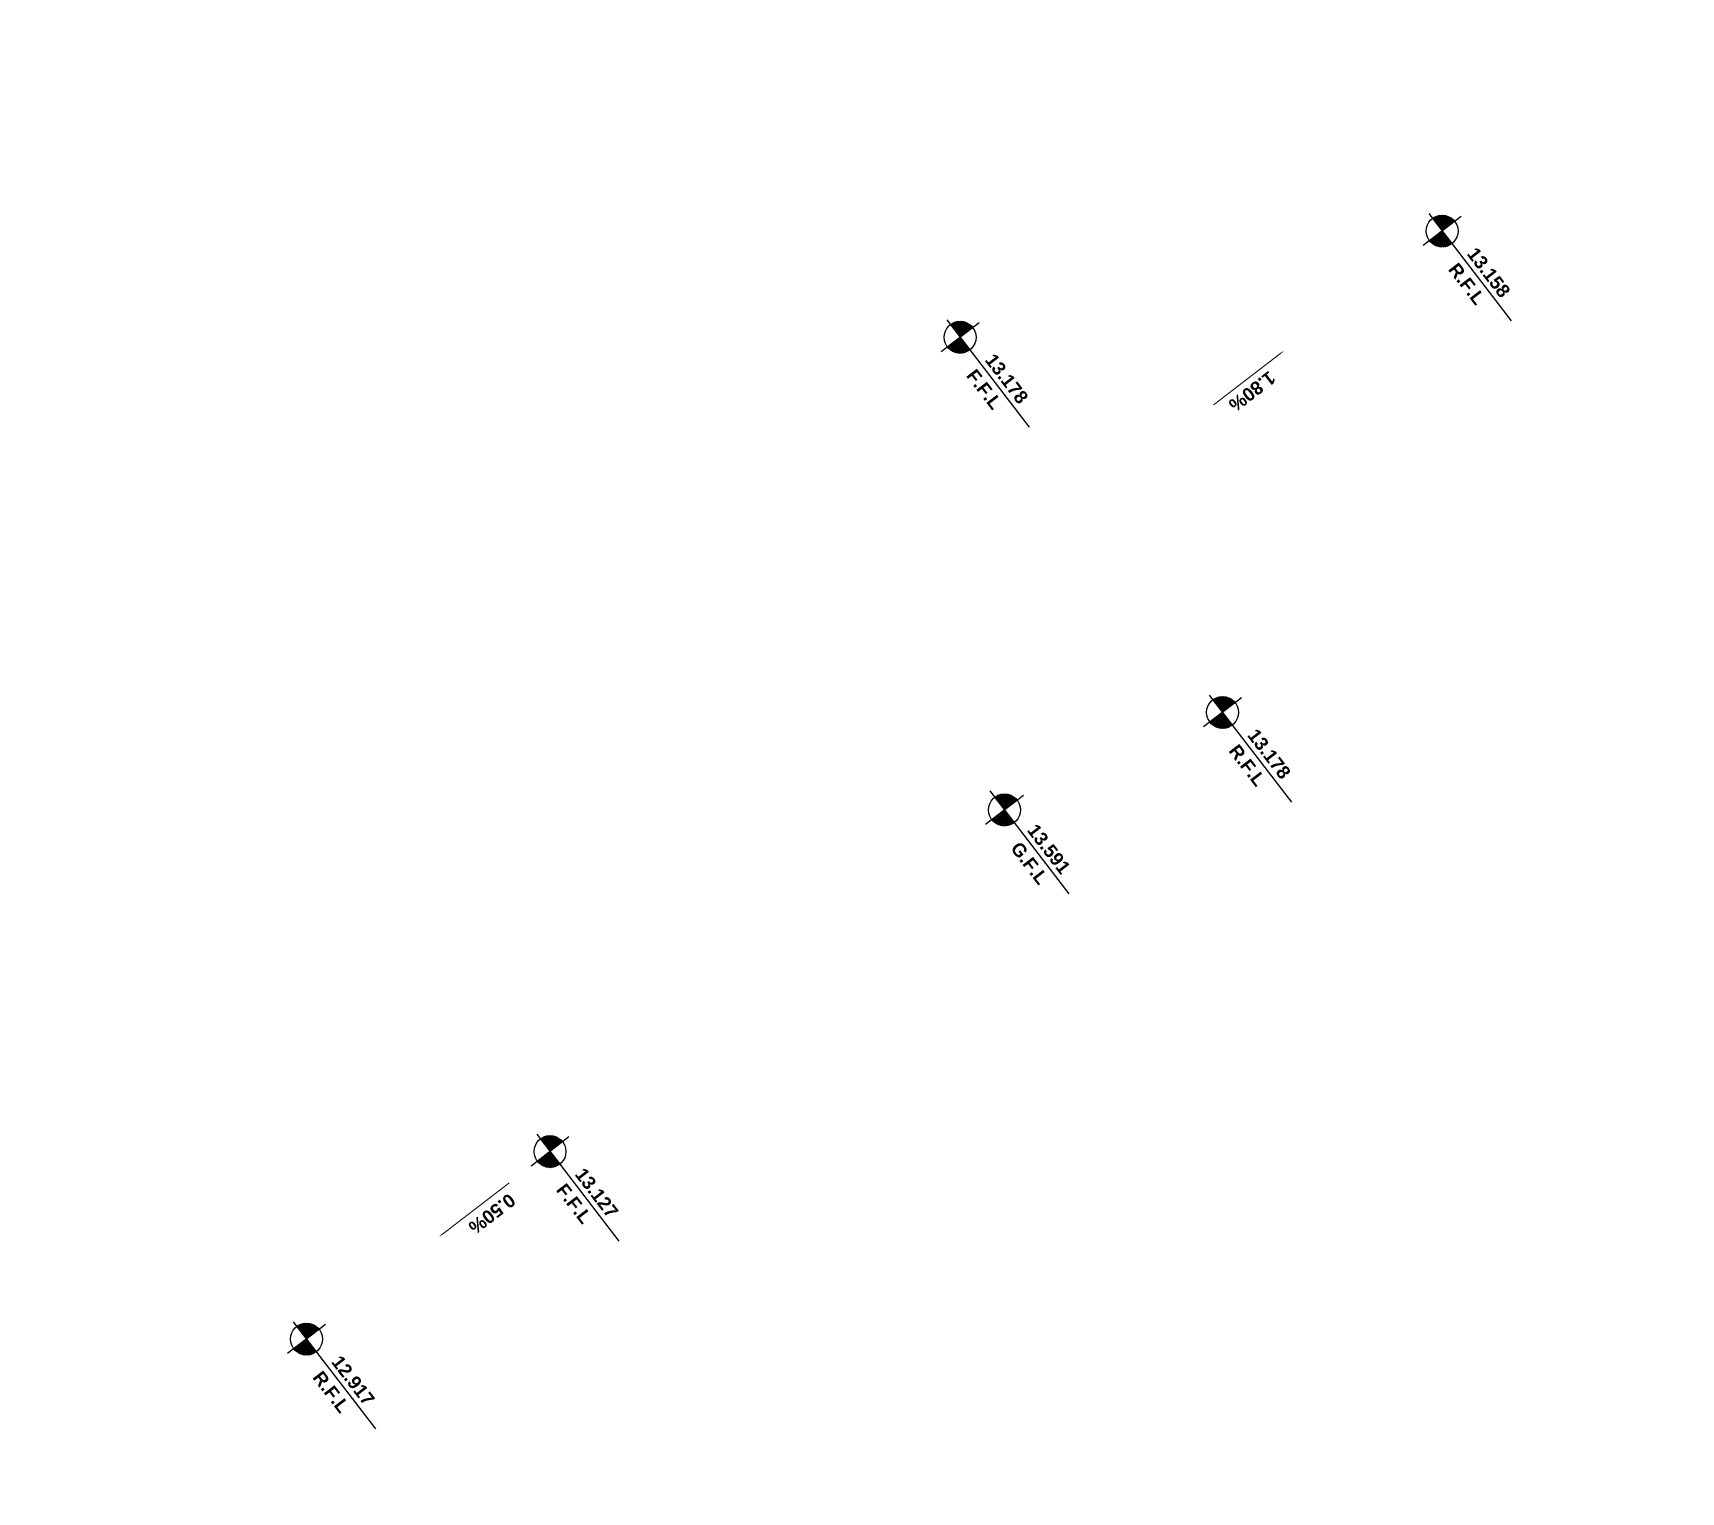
# Model space of a CAD drawing. Extents: x 406735 to 407516, y 2905844 to 2906372.
# Drawn here: x 407021.85 to 407052.93, y 2906153.11 to 2906180.62 of the extents above; entities that cross this region are included whole.
import ezdxf
from ezdxf.enums import TextEntityAlignment as Align

# ---------------------------------------------------------------- set-up
doc = ezdxf.new("R2010")
doc.units = 0
doc.layers.add('L-ANNO-TEXT', color=50, linetype='Continuous')
doc.styles.add('DIM-2_$0$DIM&GRADING 44$0$EN-SB', font='swissb.ttf')
pattern_1 = [(270, (-3.513183, 30.472389), (0.01875, -2e-18), [])]
pattern_2 = [(270, (-7.463104, 22.042889), (0.01875, -2e-18), [])]
pattern_3 = [(270, (-7e-11, 6.555696), (0.01875, -2e-18), [])]
pattern_4 = [(270, (0.005647, 0.758988), (0.01875, -2e-18), [])]
pattern_5 = [(270, (0.11373, 17.277244), (0.01875, -2e-18), [])]
pattern_6 = [(270, (1.161896, 21.658247), (0.01875, -2e-18), [])]

# ---------------------------------------------------------------- blocks, each defined once
blk = doc.blocks.new('*U12')
h = blk.add_hatch()
h.set_pattern_fill('ANSI31', color=256, scale=0.15, angle=225, style=0)
h.set_pattern_definition(pattern_1)
edge = h.paths.add_edge_path()
edge.add_line((-3.813, 30.472), (-3.513, 30.472))
edge.add_line((-3.513, 30.472), (-3.513, 30.772))
edge.add_ellipse((-3.513, 30.472), major_axis=(-0.212, -0.212), ratio=1, start_angle=225, end_angle=315)
h = blk.add_hatch()
h.set_pattern_fill('ANSI31', color=256, scale=0.15, angle=225, style=0)
h.set_pattern_definition(pattern_1)
edge = h.paths.add_edge_path()
edge.add_ellipse((-3.513, 30.472), major_axis=(-0.212, -0.212), ratio=1, start_angle=45, end_angle=135)
edge.add_line((-3.213, 30.472), (-3.513, 30.472))
edge.add_line((-3.513, 30.472), (-3.513, 30.172))
h = blk.add_hatch()
h.set_pattern_fill('ANSI31', color=256, scale=0.15, angle=225, style=0)
h.set_pattern_definition(pattern_2)
edge = h.paths.add_edge_path()
edge.add_line((-7.763, 22.043), (-7.463, 22.043))
edge.add_line((-7.463, 22.043), (-7.463, 22.343))
edge.add_ellipse((-7.463, 22.043), major_axis=(-0.212, -0.212), ratio=1, start_angle=225, end_angle=315)
h = blk.add_hatch()
h.set_pattern_fill('ANSI31', color=256, scale=0.15, angle=225, style=0)
h.set_pattern_definition(pattern_2)
edge = h.paths.add_edge_path()
edge.add_ellipse((-7.463, 22.043), major_axis=(-0.212, -0.212), ratio=1, start_angle=45, end_angle=135)
edge.add_line((-7.163, 22.043), (-7.463, 22.043))
edge.add_line((-7.463, 22.043), (-7.463, 21.743))
h = blk.add_hatch()
h.set_pattern_fill('ANSI31', color=256, scale=0.15, angle=225, style=0)
h.set_pattern_definition(pattern_6)
edge = h.paths.add_edge_path()
edge.add_line((0.862, 21.658), (1.162, 21.658))
edge.add_line((1.162, 21.658), (1.162, 21.958))
edge.add_ellipse((1.162, 21.658), major_axis=(-0.212, -0.212), ratio=1, start_angle=225, end_angle=315)
h = blk.add_hatch()
h.set_pattern_fill('ANSI31', color=256, scale=0.15, angle=225, style=0)
h.set_pattern_definition(pattern_6)
edge = h.paths.add_edge_path()
edge.add_ellipse((1.162, 21.658), major_axis=(-0.212, -0.212), ratio=1, start_angle=45, end_angle=135)
edge.add_line((1.462, 21.658), (1.162, 21.658))
edge.add_line((1.162, 21.658), (1.162, 21.358))
h = blk.add_hatch()
h.set_pattern_fill('ANSI31', color=256, scale=0.15, angle=225, style=0)
h.set_pattern_definition(pattern_5)
edge = h.paths.add_edge_path()
edge.add_line((-0.186, 17.277), (0.114, 17.277))
edge.add_line((0.114, 17.277), (0.114, 17.577))
edge.add_ellipse((0.114, 17.277), major_axis=(-0.212, -0.212), ratio=1, start_angle=225, end_angle=315)
h = blk.add_hatch()
h.set_pattern_fill('ANSI31', color=256, scale=0.15, angle=225, style=0)
h.set_pattern_definition(pattern_5)
edge = h.paths.add_edge_path()
edge.add_ellipse((0.114, 17.277), major_axis=(-0.212, -0.212), ratio=1, start_angle=45, end_angle=135)
edge.add_line((0.414, 17.277), (0.114, 17.277))
edge.add_line((0.114, 17.277), (0.114, 16.977))
h = blk.add_hatch()
h.set_pattern_fill('ANSI31', color=256, scale=0.15, angle=225, style=0)
h.set_pattern_definition(pattern_3)
edge = h.paths.add_edge_path()
edge.add_line((-0.3, 6.556), (0, 6.556))
edge.add_line((0, 6.556), (0, 6.856))
edge.add_ellipse((0, 6.556), major_axis=(-0.212, -0.212), ratio=1, start_angle=225, end_angle=315)
h = blk.add_hatch()
h.set_pattern_fill('ANSI31', color=256, scale=0.15, angle=225, style=0)
h.set_pattern_definition(pattern_3)
edge = h.paths.add_edge_path()
edge.add_ellipse((0, 6.556), major_axis=(-0.212, -0.212), ratio=1, start_angle=45, end_angle=135)
edge.add_line((0.3, 6.556), (0, 6.556))
edge.add_line((0, 6.556), (0, 6.256))
h = blk.add_hatch()
h.set_pattern_fill('ANSI31', color=256, scale=0.15, angle=225, style=0)
h.set_pattern_definition(pattern_4)
edge = h.paths.add_edge_path()
edge.add_line((-0.294, 0.759), (0.006, 0.759))
edge.add_line((0.006, 0.759), (0.006, 1.059))
edge.add_ellipse((0.006, 0.759), major_axis=(-0.212, -0.212), ratio=1, start_angle=225, end_angle=315)
h = blk.add_hatch()
h.set_pattern_fill('ANSI31', color=256, scale=0.15, angle=225, style=0)
h.set_pattern_definition(pattern_4)
edge = h.paths.add_edge_path()
edge.add_ellipse((0.006, 0.759), major_axis=(-0.212, -0.212), ratio=1, start_angle=45, end_angle=135)
edge.add_line((0.306, 0.759), (0.006, 0.759))
edge.add_line((0.006, 0.759), (0.006, 0.459))
for p, q in [((-3.513, 30.922, 0), (-3.513, 30.022, 0)), ((-3.926, 30.472, 0), (-1.378, 30.472, 0)), ((-7.463, 22.493, 0), (-7.463, 21.593, 0)), ((1.162, 22.108, 0), (1.162, 21.208, 0)), ((-7.876, 22.043, 0), (-5.328, 22.043, 0)), ((0.749, 21.658, 0), (3.297, 21.658, 0)), ((0.114, 17.727, 0), (0.114, 16.827, 0)), ((-0.336, 17.277, 0), (2.108, 17.277, 0)), ((0, 7.006, 0), (0, 6.106, 0)), ((-0.413, 6.556, 0), (2.135, 6.556, 0)), ((0.006, 1.209, 0), (0.006, 0.309, 0)), ((-0.407, 0.759, 0), (2.141, 0.759, 0))]:
    blk.add_line(p, q)
at = {"elevation": 0}
for points in [[(-3.54, 25.054, 0.02, 0.02, 0), (-3.54, 26.341, 0.1, 0, 0), (-3.54, 26.725, 0, 0, 0)], [(0, 5.583, 0.02, 0.02, 0), (0, 4.296, 0.1, 0, 0), (0, 3.912, 0, 0, 0)]]:
    blk.add_lwpolyline(points, format="xyseb", dxfattribs=at)
for centre in [(-3.513, 30.472, 0), (-7.463, 22.043, 0), (1.162, 21.658, 0), (0.114, 17.277, 0), (0, 6.556, 0), (0.006, 0.759, 0)]:
    blk.add_circle(centre, 0.3)
at = {"layer": 'L-ANNO-TEXT', "char_height": 0.25, "attachment_point": 1, "style": 'DIM-2_$0$DIM&GRADING 44$0$EN-SB'}
for s, insert in [('R.F.L', (-2.875, 30.361)), ('F.F.L', (-6.824, 21.932)), ('R.F.L', (1.801, 21.547)), ('G.F.L', (0.752, 17.166)), ('F.F.L', (0.639, 6.445)), ('R.F.L', (0.644, 0.648))]:
    blk.add_mtext_dynamic_manual_height_columns(s, width=0.67373, gutter_width=12.5, heights=[0], dxfattribs=dict(at, insert=insert))
at = {"layer": 'L-ANNO-TEXT', "style": 'DIM-2_$0$DIM&GRADING 44$0$EN-SB'}
for tag, p in [('L7', (-2.891, 30.569, 0)), ('L6', (-6.841, 22.14, 0)), ('DUP_B_D', (1.784, 21.755, 0)), ('L2', (0.622, 6.653, 0)), ('L1', (0.628, 0.856, 0))]:
    blk.add_attdef(tag, p, '', height=0.25, rotation=360, dxfattribs=at)
for tag, p in [('L5', (-3.42, 25.294, 0)), ('L3', (0.142, 4.478, 0))]:
    blk.add_attdef(tag, text='', height=0.25, rotation=270, dxfattribs=at).set_placement(p, align=Align.RIGHT)
at = {"layer": 'L-ANNO-TEXT', "style": 'DIM-2_$0$DIM&GRADING 44$0$EN-SB', "flags": 8}
blk.add_attdef('L4', (0.675, 17.37, 0), '', height=0.25, rotation=0, dxfattribs=at)

msp = doc.modelspace()

# ---------------------------------------------------------------- block references
ref = msp.add_blockref('*U12', (407026.4, 2906155.533, 0), dxfattribs=dict(rotation=307.5332521130644))
ref.add_attrib('L5', '1.80%', dxfattribs={"layer": 'L-ANNO-TEXT', "height": 0.25, "rotation": 217.5333, "style": 'DIM-2_$0$DIM&GRADING 44$0$EN-SB', "flags": 8}).set_placement((407044.374, 2906173.655, 0), align=Align.RIGHT)
ref.add_attrib('L1', '12.917', (407027.461, 2906155.557, 0), dxfattribs={"layer": 'L-ANNO-TEXT', "height": 0.25, "rotation": 307.5332, "style": 'DIM-2_$0$DIM&GRADING 44$0$EN-SB'})
ref.add_attrib('L2', '13.127', (407032.055, 2906159.093, 0), dxfattribs={"layer": 'L-ANNO-TEXT', "height": 0.25, "rotation": 307.5332, "style": 'DIM-2_$0$DIM&GRADING 44$0$EN-SB'})
ref.add_attrib('L4', '13.591', (407040.585, 2906165.58, 0), dxfattribs={"layer": 'L-ANNO-TEXT', "height": 0.25, "rotation": 307.5333, "style": 'DIM-2_$0$DIM&GRADING 44$0$EN-SB'})
ref.add_attrib('L3', '0.50%', dxfattribs={"layer": 'L-ANNO-TEXT', "height": 0.25, "rotation": 217.5333, "style": 'DIM-2_$0$DIM&GRADING 44$0$EN-SB'}).set_placement((407030.037, 2906158.149, 0), align=Align.RIGHT)
ref.add_attrib('L6', '13.178', (407039.789, 2906174.446, 0), dxfattribs={"layer": 'L-ANNO-TEXT', "height": 0.25, "rotation": 307.5332, "style": 'DIM-2_$0$DIM&GRADING 44$0$EN-SB'})
ref.add_attrib('L7', '13.158', (407048.88, 2906176.449, 0), dxfattribs={"layer": 'L-ANNO-TEXT', "height": 0.25, "rotation": 307.5332, "style": 'DIM-2_$0$DIM&GRADING 44$0$EN-SB'})
ref.add_attrib('DUP_B_D', '13.178', (407044.739, 2906167.372, 0), dxfattribs={"layer": 'L-ANNO-TEXT', "height": 0.25, "rotation": 307.5332, "style": 'DIM-2_$0$DIM&GRADING 44$0$EN-SB'})

doc.saveas('drawing.dxf')
